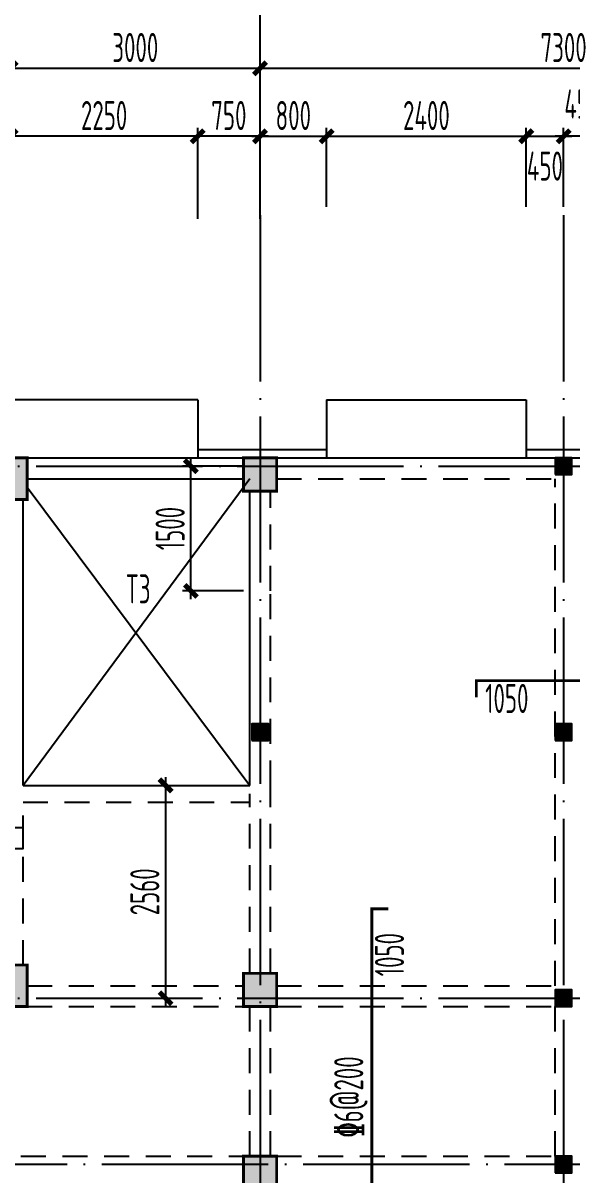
# Model space of a CAD drawing. Extents: x -472319 to -112444, y -516749 to -5704.
# Drawn here: x -270644 to -264044, y -305157 to -291302 of the extents above; entities that cross this region are included whole.
import ezdxf

# ---------------------------------------------------------------- set-up
doc = ezdxf.new("R2010")
doc.units = 0
doc.header["$LTSCALE"] = 100
doc.header["$MEASUREMENT"] = 0
for name, pattern in [('3', [5, 3, -2]), ('CENTER', [2, 1.25, -0.25, 0.25, -0.25]), ('DOTE', [2.42, 2, -0.2, 0.02, -0.2])]:
    doc.linetypes.add(name, pattern=pattern)
for name, color, linetype in [('1301', 24, 'Continuous'), ('1305', 1, 'Continuous'), ('1306', 94, 'Continuous'), ('1307', 7, 'Continuous'), ('AXIS', 3, 'Continuous'), ('COLUMN', 9, 'Continuous'), ('DOTE', 1, 'CENTER'), ('S_BEAM', 4, 'Continuous'), ('S_BEAMDASH', 134, '3'), ('S_CL', 2, 'Continuous'), ('坡道', 7, 'Continuous'), ('零厚板', 7, 'Continuous')]:
    doc.layers.add(name, color=color, linetype=linetype)
doc.styles.add('HZ', font='tssdeng.shx', dxfattribs={"width": 0.6, "height": 350, "bigfont": 'a.shx'})
doc.styles.get("Standard").update_dxf_attribs({"font": 'tssdeng.shx', "width": 0.6, "bigfont": 'a.shx'})
doc.dimstyles.new('DIMN', dxfattribs={"dimtxt": 350, "dimasz": 150, "dimexe": 100, "dimexo": 100, "dimgap": 75, "dimtad": 1, "dimdec": 0, "dimzin": 0, "dimdsep": 46, "dimtxsty": 'HZ', "dimblk": 'ARCHTICK', "dimcen": 0.09, "dimdle": 100, "dimclrd": 3, "dimclre": 3, "dimclrt": 7, "dimazin": 2, "dimtfac": 1, "dimtdec": 0, "dimtmove": 2, "dimatfit": 3, "dimldrblk": 'ARCHTICK', "dimfxl": 1, "dimtolj": 1, "dimtzin": 0, "dimarcsym": 0})

# ---------------------------------------------------------------- blocks, each defined once
blk = doc.blocks.new('_ArchTick')
at = {"color": 0, "linetype": 'ByBlock', "const_width": 0.4}
blk.add_lwpolyline([(-0.5, -0.5), (0.5, 0.5)], dxfattribs=at)
blk = doc.blocks.new('*D1172')
at = {"layer": 'AXIS', "color": 3, "lineweight": -2, "transparency": 16777216}
for p, q in [((-270794, -293513), (-270794, -291746)), ((-267794, -293513), (-267794, -291746)), ((-270894, -291846), (-267694, -291846))]:
    blk.add_line(p, q, dxfattribs=at)
at = {"layer": 'Defpoints', "color": 0, "transparency": 16777216}
for p in [(-267794, -291846), (-270794, -293613), (-267794, -293613)]:
    blk.add_point(p, dxfattribs=at)
at = {"layer": 'AXIS', "color": 3, "lineweight": -2, "transparency": 16777216, "xscale": 150, "yscale": 150, "zscale": 150, "rotation": 180}
blk.add_blockref('_ArchTick', (-270794, -291846), dxfattribs=at)
at = {"layer": 'AXIS', "color": 3, "lineweight": -2, "transparency": 16777216, "xscale": 150, "yscale": 150, "zscale": 150}
blk.add_blockref('_ArchTick', (-267794, -291846), dxfattribs=at)
at = {"layer": 'AXIS', "color": 7, "transparency": 16777216, "insert": (-269294, -291596), "char_height": 350, "attachment_point": 5, "style": 'HZ'}
blk.add_mtext('\\A1;3000', dxfattribs=at)
blk = doc.blocks.new('*D1173')
at = {"layer": 'AXIS', "color": 3, "lineweight": -2, "transparency": 16777216}
for p, q in [((-267794, -293513), (-267794, -291746)), ((-260494, -293513), (-260494, -291746)), ((-267894, -291846), (-260394, -291846))]:
    blk.add_line(p, q, dxfattribs=at)
at = {"layer": 'Defpoints', "color": 0, "transparency": 16777216}
for p in [(-260494, -291846), (-267794, -293613), (-260494, -293613)]:
    blk.add_point(p, dxfattribs=at)
at = {"layer": 'AXIS', "color": 3, "lineweight": -2, "transparency": 16777216, "xscale": 150, "yscale": 150, "zscale": 150, "rotation": 180}
blk.add_blockref('_ArchTick', (-267794, -291846), dxfattribs=at)
at = {"layer": 'AXIS', "color": 3, "lineweight": -2, "transparency": 16777216, "xscale": 150, "yscale": 150, "zscale": 150}
blk.add_blockref('_ArchTick', (-260494, -291846), dxfattribs=at)
at = {"layer": 'AXIS', "color": 7, "transparency": 16777216, "insert": (-264144, -291596), "char_height": 350, "attachment_point": 5, "style": 'HZ'}
blk.add_mtext('\\A1;7300', dxfattribs=at)
blk = doc.blocks.new('*D1177')
at = {"layer": 'AXIS', "color": 3, "lineweight": -2, "transparency": 16777216}
for p, q in [((-302694, -293513), (-302694, -290946)), ((-242894, -293513), (-242894, -290946)), ((-302794, -291046), (-242794, -291046))]:
    blk.add_line(p, q, dxfattribs=at)
at = {"layer": 'Defpoints', "color": 0, "transparency": 16777216}
for p in [(-242894, -291046), (-302694, -293613), (-242894, -293613)]:
    blk.add_point(p, dxfattribs=at)
at = {"layer": 'AXIS', "color": 3, "lineweight": -2, "transparency": 16777216, "xscale": 150, "yscale": 150, "zscale": 150, "rotation": 180}
blk.add_blockref('_ArchTick', (-302694, -291046), dxfattribs=at)
at = {"layer": 'AXIS', "color": 3, "lineweight": -2, "transparency": 16777216, "xscale": 150, "yscale": 150, "zscale": 150}
blk.add_blockref('_ArchTick', (-242894, -291046), dxfattribs=at)
at = {"layer": 'AXIS', "color": 7, "transparency": 16777216, "insert": (-272794, -290796), "char_height": 350, "attachment_point": 5, "style": 'HZ'}
blk.add_mtext('\\A1;59800', dxfattribs=at)
blk = doc.blocks.new('*D1234')
at = {"layer": '1301', "color": 3, "lineweight": -2, "transparency": 16777216}
for p, q in [((-270794, -293513), (-270794, -292564)), ((-268544, -293558), (-268544, -292564)), ((-268444, -292664), (-270894, -292664))]:
    blk.add_line(p, q, dxfattribs=at)
at = {"layer": 'Defpoints', "color": 0, "transparency": 16777216}
for p in [(-270794, -292664), (-270794, -293613), (-268544, -293658)]:
    blk.add_point(p, dxfattribs=at)
at = {"layer": '1301', "color": 3, "lineweight": -2, "transparency": 16777216, "xscale": 150, "yscale": 150, "zscale": 150, "rotation": 180}
blk.add_blockref('_ArchTick', (-270794, -292664), dxfattribs=at)
at = {"layer": '1301', "color": 3, "lineweight": -2, "transparency": 16777216, "xscale": 150, "yscale": 150, "zscale": 150}
blk.add_blockref('_ArchTick', (-268544, -292664), dxfattribs=at)
at = {"layer": '1301', "color": 7, "transparency": 16777216, "insert": (-269669, -292414), "char_height": 350, "attachment_point": 5, "style": 'HZ'}
blk.add_mtext('\\A1;2250', dxfattribs=at)
blk = doc.blocks.new('*D1201')
at = {"layer": '1301', "color": 3, "lineweight": -2, "transparency": 16777216}
for p, q in [((-264144, -293513), (-264144, -292564)), ((-263694, -293513), (-263694, -292564)), ((-263594, -292664), (-264244, -292664))]:
    blk.add_line(p, q, dxfattribs=at)
at = {"layer": 'Defpoints', "color": 0, "transparency": 16777216}
for p in [(-264144, -292664), (-264144, -293613), (-263694, -293613)]:
    blk.add_point(p, dxfattribs=at)
at = {"layer": '1301', "color": 3, "lineweight": -2, "transparency": 16777216, "xscale": 150, "yscale": 150, "zscale": 150, "rotation": 180}
blk.add_blockref('_ArchTick', (-264144, -292664), dxfattribs=at)
at = {"layer": '1301', "color": 3, "lineweight": -2, "transparency": 16777216, "xscale": 150, "yscale": 150, "zscale": 150}
blk.add_blockref('_ArchTick', (-263694, -292664), dxfattribs=at)
at = {"layer": '1301', "color": 7, "transparency": 16777216, "insert": (-263919, -292276), "char_height": 350, "attachment_point": 5, "style": 'HZ'}
blk.add_mtext('\\A1;450', dxfattribs=at)
blk = doc.blocks.new('*D1202')
at = {"layer": '1301', "color": 3, "lineweight": -2, "transparency": 16777216}
for p, q in [((-266994, -293513), (-266994, -292564)), ((-264594, -293513), (-264594, -292564)), ((-267094, -292664), (-264494, -292664))]:
    blk.add_line(p, q, dxfattribs=at)
at = {"layer": 'Defpoints', "color": 0, "transparency": 16777216}
for p in [(-264594, -292664), (-266994, -293613), (-264594, -293613)]:
    blk.add_point(p, dxfattribs=at)
at = {"layer": '1301', "color": 3, "lineweight": -2, "transparency": 16777216, "xscale": 150, "yscale": 150, "zscale": 150, "rotation": 180}
blk.add_blockref('_ArchTick', (-266994, -292664), dxfattribs=at)
at = {"layer": '1301', "color": 3, "lineweight": -2, "transparency": 16777216, "xscale": 150, "yscale": 150, "zscale": 150}
blk.add_blockref('_ArchTick', (-264594, -292664), dxfattribs=at)
at = {"layer": '1301', "color": 7, "transparency": 16777216, "insert": (-265794, -292414), "char_height": 350, "attachment_point": 5, "style": 'HZ'}
blk.add_mtext('\\A1;2400', dxfattribs=at)
blk = doc.blocks.new('*D1203')
at = {"layer": '1301', "color": 3, "lineweight": -2, "transparency": 16777216}
for p, q in [((-267794, -293513), (-267794, -292564)), ((-266994, -293513), (-266994, -292564)), ((-267894, -292664), (-266894, -292664))]:
    blk.add_line(p, q, dxfattribs=at)
at = {"layer": 'Defpoints', "color": 0, "transparency": 16777216}
for p in [(-266994, -292664), (-267794, -293613), (-266994, -293613)]:
    blk.add_point(p, dxfattribs=at)
at = {"layer": '1301', "color": 3, "lineweight": -2, "transparency": 16777216, "xscale": 150, "yscale": 150, "zscale": 150, "rotation": 180}
blk.add_blockref('_ArchTick', (-267794, -292664), dxfattribs=at)
at = {"layer": '1301', "color": 3, "lineweight": -2, "transparency": 16777216, "xscale": 150, "yscale": 150, "zscale": 150}
blk.add_blockref('_ArchTick', (-266994, -292664), dxfattribs=at)
at = {"layer": '1301', "color": 7, "transparency": 16777216, "insert": (-267394, -292414), "char_height": 350, "attachment_point": 5, "style": 'HZ'}
blk.add_mtext('\\A1;800', dxfattribs=at)
blk = doc.blocks.new('*D1204')
at = {"layer": '1301', "color": 3, "lineweight": -2, "transparency": 16777216}
for p, q in [((-264594, -293513), (-264594, -292564)), ((-264144, -293513), (-264144, -292564)), ((-264694, -292664), (-264044, -292664))]:
    blk.add_line(p, q, dxfattribs=at)
at = {"layer": 'Defpoints', "color": 0, "transparency": 16777216}
for p in [(-264144, -292664), (-264594, -293613), (-264144, -293613)]:
    blk.add_point(p, dxfattribs=at)
at = {"layer": '1301', "color": 3, "lineweight": -2, "transparency": 16777216, "xscale": 150, "yscale": 150, "zscale": 150, "rotation": 180}
blk.add_blockref('_ArchTick', (-264594, -292664), dxfattribs=at)
at = {"layer": '1301', "color": 3, "lineweight": -2, "transparency": 16777216, "xscale": 150, "yscale": 150, "zscale": 150}
blk.add_blockref('_ArchTick', (-264144, -292664), dxfattribs=at)
at = {"layer": '1301', "color": 7, "transparency": 16777216, "insert": (-264369, -293022), "char_height": 350, "attachment_point": 5, "style": 'HZ'}
blk.add_mtext('\\A1;450', dxfattribs=at)
blk = doc.blocks.new('*D1235')
at = {"layer": '1301', "color": 3, "lineweight": -2, "transparency": 16777216}
for p, q in [((-268544, -293658), (-268544, -292564)), ((-267794, -293658), (-267794, -292564)), ((-267694, -292664), (-268644, -292664))]:
    blk.add_line(p, q, dxfattribs=at)
at = {"layer": 'Defpoints', "color": 0, "transparency": 16777216}
for p in [(-268544, -292664), (-268544, -293758), (-267794, -293758)]:
    blk.add_point(p, dxfattribs=at)
at = {"layer": '1301', "color": 3, "lineweight": -2, "transparency": 16777216, "xscale": 150, "yscale": 150, "zscale": 150, "rotation": 180}
blk.add_blockref('_ArchTick', (-268544, -292664), dxfattribs=at)
at = {"layer": '1301', "color": 3, "lineweight": -2, "transparency": 16777216, "xscale": 150, "yscale": 150, "zscale": 150}
blk.add_blockref('_ArchTick', (-267794, -292664), dxfattribs=at)
at = {"layer": '1301', "color": 7, "transparency": 16777216, "insert": (-268169, -292414), "char_height": 350, "attachment_point": 5, "style": 'HZ'}
blk.add_mtext('\\A1;750', dxfattribs=at)
blk = doc.blocks.new('*D1162')
at = {"layer": 'COLUMN', "color": 3, "lineweight": -2, "transparency": 16777216}
for p, q in [((-268930, -300372), (-268930, -303132)), ((-269300, -300472), (-268830, -300472)), ((-269300, -303032), (-268830, -303032))]:
    blk.add_line(p, q, dxfattribs=at)
at = {"layer": 'Defpoints', "color": 0, "transparency": 16777216}
for p in [(-269400, -300472), (-269400, -303032), (-268930, -303032)]:
    blk.add_point(p, dxfattribs=at)
at = {"layer": 'COLUMN', "color": 3, "lineweight": -2, "transparency": 16777216, "xscale": 150, "yscale": 150, "zscale": 150}
for p, rotation in [((-268930, -300472), 90), ((-268930, -303032), 270)]:
    blk.add_blockref('_ArchTick', p, dxfattribs=dict(at, rotation=rotation))
at = {"layer": 'COLUMN', "color": 7, "transparency": 16777216, "insert": (-269180, -301752), "char_height": 350, "attachment_point": 5, "rotation": 90, "style": 'HZ'}
blk.add_mtext('\\A1;2560', dxfattribs=at)
blk = doc.blocks.new('*D1232')
at = {"layer": 'COLUMN', "color": 3, "lineweight": -2, "transparency": 16777216}
for p, q in [((-267994, -296632), (-268725, -296632)), ((-268625, -298232), (-268625, -296532)), ((-267994, -298132), (-268725, -298132))]:
    blk.add_line(p, q, dxfattribs=at)
at = {"layer": 'Defpoints', "color": 0, "transparency": 16777216}
for p in [(-268625, -296632), (-267894, -296632), (-267894, -298132)]:
    blk.add_point(p, dxfattribs=at)
at = {"layer": 'COLUMN', "color": 3, "lineweight": -2, "transparency": 16777216, "xscale": 150, "yscale": 150, "zscale": 150}
for p, rotation in [((-268625, -296632), 90), ((-268625, -298132), 270)]:
    blk.add_blockref('_ArchTick', p, dxfattribs=dict(at, rotation=rotation))
at = {"layer": 'COLUMN', "color": 7, "transparency": 16777216, "insert": (-268875, -297382), "char_height": 350, "attachment_point": 5, "rotation": 90, "style": 'HZ'}
blk.add_mtext('\\A1;1500', dxfattribs=at)

msp = doc.modelspace()

# ---------------------------------------------------------------- hatches: boundary and pattern name
at = {"layer": 'COLUMN'}
h = msp.add_hatch(dxfattribs=at)
h.set_pattern_fill('ANSI31', color=0)
h.set_pattern_definition([(45, (-315281.33058, -110994.39045), (-0.08838834765, 0.08838834765), [])])
h.paths.add_polyline_path([(-264243.831, -296732.39), (-264043.831, -296732.39), (-264043.831, -296532.39), (-264243.831, -296532.39)])
h = msp.add_hatch(dxfattribs=at)
h.set_pattern_fill('ANSI31', color=0)
h.set_pattern_definition([(45, (-318931.33058, -114194.39191), (-0.08838834765, 0.08838834765), [])])
h.paths.add_polyline_path([(-267893.831, -299932.392), (-267693.831, -299932.392), (-267693.831, -299732.392), (-267893.831, -299732.392)])
h = msp.add_hatch(dxfattribs=at)
h.set_pattern_fill('ANSI31', color=0)
h.set_pattern_definition([(45, (-315281.33058, -114194.39191), (-0.08838834765, 0.08838834765), [])])
h.paths.add_polyline_path([(-264243.831, -299932.392), (-264043.831, -299932.392), (-264043.831, -299732.392), (-264243.831, -299732.392)])
h = msp.add_hatch(dxfattribs=at)
h.set_pattern_fill('ANSI31', color=0)
h.set_pattern_definition([(45, (-315281.32863, -117394.39142), (-0.08838834765, 0.08838834765), [])])
h.paths.add_polyline_path([(-264243.829, -303132.391), (-264043.829, -303132.391), (-264043.829, -302932.391), (-264243.829, -302932.391)])
h = msp.add_hatch(dxfattribs=at)
h.set_pattern_fill('ANSI31', color=0)
h.set_pattern_definition([(45, (-315281.33058, -119394.39142), (-0.08838834765, 0.08838834765), [])])
h.paths.add_polyline_path([(-264243.831, -305132.391), (-264043.831, -305132.391), (-264043.831, -304932.391), (-264243.831, -304932.391)])
at = {"layer": 'S_CL'}
h = msp.add_hatch(dxfattribs=at)
h.set_pattern_fill('ANSI31', color=256)
h.set_pattern_definition([(45, (114544.49969, 334608), (-0.088388347648, 0.088388347648), [])])
h.paths.add_polyline_path([(-299493.831, -297032.39), (-299493.831, -296532.39), (-299893.831, -296532.39), (-299893.831, -297032.39)])
h.paths.add_polyline_path([(-299493.831, -303132.391), (-299493.831, -302732.391), (-299893.831, -302732.391), (-299893.831, -303132.391)])
h.paths.add_polyline_path([(-299493.831, -305332.391), (-299493.831, -304932.391), (-299893.831, -304932.391), (-299893.831, -305332.391)])
h.paths.add_polyline_path([(-299493.831, -311532.391), (-299493.831, -311032.391), (-299893.831, -311032.391), (-299893.831, -311532.391)])
h.paths.add_polyline_path([(-302393.831, -297032.39), (-302393.831, -296532.39), (-302793.831, -296532.39), (-302793.831, -297032.39)])
h.paths.add_polyline_path([(-302393.831, -303132.391), (-302393.831, -302732.391), (-302793.831, -302732.391), (-302793.831, -303132.391)])
h.paths.add_polyline_path([(-302393.831, -305332.391), (-302393.831, -304932.391), (-302793.831, -304932.391), (-302793.831, -305332.391)])
h.paths.add_polyline_path([(-302393.831, -311532.391), (-302393.831, -311032.391), (-302793.831, -311032.391), (-302793.831, -311532.391)])
h.paths.add_polyline_path([(-242793.829, -311532.391), (-242793.829, -311032.391), (-243193.829, -311032.391), (-243193.829, -311532.391)])
h.paths.add_polyline_path([(-245693.829, -311532.391), (-245693.829, -311032.391), (-246093.829, -311032.391), (-246093.829, -311532.391)])
h.paths.add_polyline_path([(-252993.829, -311532.391), (-252993.829, -311132.391), (-253393.829, -311132.391), (-253393.829, -311532.391)])
h.paths.add_polyline_path([(-260293.829, -311532.391), (-260293.829, -311132.391), (-260693.829, -311132.391), (-260693.829, -311532.391)])
h.paths.add_polyline_path([(-267593.829, -311532.391), (-267593.829, -311032.391), (-267993.829, -311032.391), (-267993.829, -311532.391)])
h.paths.add_polyline_path([(-277593.831, -311532.391), (-277593.831, -311032.391), (-277993.831, -311032.391), (-277993.831, -311532.391)])
h.paths.add_polyline_path([(-284893.831, -311532.391), (-284893.831, -311132.391), (-285293.831, -311132.391), (-285293.831, -311532.391)])
h.paths.add_polyline_path([(-292193.831, -311532.391), (-292193.831, -311132.391), (-292593.831, -311132.391), (-292593.831, -311532.391)])
h.paths.add_polyline_path([(-242793.829, -297032.39), (-242793.829, -296532.39), (-243193.829, -296532.39), (-243193.829, -297032.39)])
h.paths.add_polyline_path([(-242793.829, -303132.391), (-242793.829, -302732.391), (-243193.829, -302732.391), (-243193.829, -303132.391)])
h.paths.add_polyline_path([(-242793.829, -305332.391), (-242793.829, -304932.391), (-243193.829, -304932.391), (-243193.829, -305332.391)])
h.paths.add_polyline_path([(-245693.829, -297032.39), (-245693.829, -296532.39), (-246093.829, -296532.39), (-246093.829, -297032.39)])
h.paths.add_polyline_path([(-245693.829, -303132.391), (-245693.829, -302732.391), (-246093.829, -302732.391), (-246093.829, -303132.391)])
h.paths.add_polyline_path([(-245693.829, -305332.391), (-245693.829, -304932.391), (-246093.829, -304932.391), (-246093.829, -305332.391)])
h.paths.add_polyline_path([(-252993.829, -296932.39), (-252993.829, -296532.39), (-253393.829, -296532.39), (-253393.829, -296932.39)])
h.paths.add_polyline_path([(-260293.829, -296932.39), (-260293.829, -296532.39), (-260693.829, -296532.39), (-260693.829, -296932.39)])
h.paths.add_polyline_path([(-267593.829, -296932.39), (-267593.829, -296532.39), (-267993.829, -296532.39), (-267993.829, -296932.39)])
h.paths.add_polyline_path([(-270593.829, -297032.39), (-270593.829, -296532.39), (-270993.829, -296532.39), (-270993.829, -297032.39)])
h.paths.add_polyline_path([(-277593.831, -297032.39), (-277593.831, -296532.39), (-277993.831, -296532.39), (-277993.831, -297032.39)])
h.paths.add_polyline_path([(-284893.831, -296932.39), (-284893.831, -296532.39), (-285293.831, -296532.39), (-285293.831, -296932.39)])
h.paths.add_polyline_path([(-292193.831, -296932.39), (-292193.831, -296532.39), (-292593.831, -296532.39), (-292593.831, -296932.39)])
h.paths.add_polyline_path([(-260293.829, -303132.391), (-260293.829, -302732.391), (-260693.829, -302732.391), (-260693.829, -303132.391)])
h.paths.add_polyline_path([(-260293.829, -305332.391), (-260293.829, -304932.391), (-260693.829, -304932.391), (-260693.829, -305332.391)])
h.paths.add_polyline_path([(-267593.829, -303132.391), (-267593.829, -302732.391), (-267993.829, -302732.391), (-267993.829, -303132.391)])
h.paths.add_polyline_path([(-267593.829, -305332.391), (-267593.829, -304932.391), (-267993.829, -304932.391), (-267993.829, -305332.391)])
h.paths.add_polyline_path([(-270593.829, -303132.391), (-270593.829, -302632.391), (-270993.829, -302632.391), (-270993.829, -303132.391)])
h.paths.add_polyline_path([(-277593.831, -303132.391), (-277593.831, -302632.391), (-277993.831, -302632.391), (-277993.831, -303132.391)])
h.paths.add_polyline_path([(-277593.831, -305332.391), (-277593.831, -304932.391), (-277993.831, -304932.391), (-277993.831, -305332.391)])
h.paths.add_polyline_path([(-284893.831, -303132.391), (-284893.831, -302732.391), (-285293.831, -302732.391), (-285293.831, -303132.391)])
h.paths.add_polyline_path([(-284893.831, -305332.391), (-284893.831, -304932.391), (-285293.831, -304932.391), (-285293.831, -305332.391)])

# ---------------------------------------------------------------- linework, layer by layer
for p, q in [((-268543.829, -295832.391), (-276493.829, -295832.391)), ((-268543.829, -295832.391), (-268543.829, -296532.391)), ((-266993.829, -295832.391), (-264593.829, -295832.391)), ((-266993.829, -295832.391), (-266993.829, -296532.391))]:
    msp.add_line(p, q)
for points in [[(-268543.829, -296432.39), (-266993.829, -296432.39)], [(-264593.829, -296432.39), (-263693.829, -296432.39)]]:
    msp.add_lwpolyline(points)
at = {"layer": '1305', "const_width": 35}
for points in [[(-265193.829, -299412.39), (-265193.829, -299212.39), (-263093.829, -299212.39), (-263093.829, -299412.39)], [(-266251.333, -306107.391), (-266451.333, -306107.391), (-266451.333, -301957.391), (-266251.333, -301957.391)]]:
    msp.add_lwpolyline(points, dxfattribs=at)
at = {"layer": 'AXIS'}
msp.add_line((-267793.829, -293612.742), (-267793.829, -290681.947), dxfattribs=at)
at = {"layer": 'COLUMN', "color": 0}
for points in [[(-264243.831, -296732.39), (-264043.831, -296732.39), (-264043.831, -296532.39), (-264243.831, -296532.39)], [(-267893.831, -299932.392), (-267693.831, -299932.392), (-267693.831, -299732.392), (-267893.831, -299732.392)], [(-264243.831, -299932.392), (-264043.831, -299932.392), (-264043.831, -299732.392), (-264243.831, -299732.392)], [(-270893.829, -301232.391), (-270643.827, -301232.391), (-270643.827, -300982.391), (-270893.829, -300982.391)], [(-264243.829, -303132.391), (-264043.829, -303132.391), (-264043.829, -302932.391), (-264243.829, -302932.391)], [(-264243.831, -305132.391), (-264043.831, -305132.391), (-264043.831, -304932.391), (-264243.831, -304932.391)]]:
    msp.add_lwpolyline(points, close=True, dxfattribs=at)
at = {"layer": 'DOTE', "linetype": 'DOTE', "ltscale": 10}
for p, q in [((-267793.829, -293612.742), (-267793.829, -315762.782)), ((-264143.829, -293612.742), (-264143.829, -315762.782)), ((-304367.647, -296632.39), (-241075.018, -296632.39)), ((-304367.647, -303032.39), (-241075.018, -303032.39)), ((-241075.018, -305032.39), (-304367.647, -305032.39))]:
    msp.add_line(p, q, dxfattribs=at)
at = {"layer": 'S_BEAM'}
for p, q in [((-270593.829, -296532.39), (-267993.829, -296532.39)), ((-267593.829, -296532.39), (-264143.829, -296532.39)), ((-264143.829, -296532.39), (-260693.829, -296532.39)), ((-270593.829, -296782.39), (-267993.829, -296782.39)), ((-270643.829, -300472.391), (-270643.829, -297032.39)), ((-267918.829, -298032.39), (-267918.829, -296932.39)), ((-267918.829, -300472.391), (-267918.829, -298032.39)), ((-270643.829, -300472.391), (-267918.829, -300472.391))]:
    msp.add_line(p, q, dxfattribs=at)
at = {"layer": 'S_BEAMDASH'}
for p, q in [((-267593.829, -296782.39), (-264243.829, -296782.39)), ((-264243.829, -302882.391), (-264243.829, -296782.39)), ((-267668.829, -298132.39), (-267668.829, -296932.39)), ((-267668.829, -300472.391), (-267668.829, -298132.39)), ((-267668.829, -302732.391), (-267668.829, -300472.391)), ((-267918.829, -302732.391), (-267918.829, -300572.391)), ((-270643.829, -302632.391), (-270643.829, -300672.391)), ((-270643.829, -300672.391), (-267918.829, -300672.391)), ((-270593.829, -302882.391), (-267993.829, -302882.391)), ((-267593.829, -302882.391), (-264243.829, -302882.391)), ((-270593.829, -303132.391), (-267993.829, -303132.391)), ((-267918.829, -304932.391), (-267918.829, -303132.391)), ((-267668.829, -304932.391), (-267668.829, -303132.391)), ((-267593.829, -303132.391), (-264243.829, -303132.391)), ((-264243.829, -304932.391), (-264243.829, -303132.391)), ((-270668.829, -304932.391), (-267993.829, -304932.391)), ((-267593.829, -304932.391), (-264243.829, -304932.391))]:
    msp.add_line(p, q, dxfattribs=at)
at = {"layer": 'S_CL', "const_width": 35}
for points in [[(-270593.829, -297032.39), (-270593.829, -296532.39), (-270993.829, -296532.39), (-270993.829, -297032.39)], [(-267593.829, -296932.39), (-267593.829, -296532.39), (-267993.829, -296532.39), (-267993.829, -296932.39)], [(-270593.829, -303132.391), (-270593.829, -302632.391), (-270993.829, -302632.391), (-270993.829, -303132.391)], [(-267593.829, -303132.391), (-267593.829, -302732.391), (-267993.829, -302732.391), (-267993.829, -303132.391)], [(-267593.829, -305332.391), (-267593.829, -304932.391), (-267993.829, -304932.391), (-267993.829, -305332.391)]]:
    msp.add_lwpolyline(points, close=True, dxfattribs=at)
at = {"layer": '坡道'}
msp.add_line((-264593.829, -295832.391), (-264593.829, -296532.391), dxfattribs=at)
at = {"layer": '零厚板'}
for p, q in [((-267918.829, -296782.39), (-270642.946, -300472.391)), ((-270593.829, -296883.027), (-267918.829, -300472.391))]:
    msp.add_line(p, q, dxfattribs=at)

# ---------------------------------------------------------------- texts
at = {"layer": '1306', "width": 0.6}
msp.add_text('1050', height=350, dxfattribs=at).set_placement((-265087.329, -299600.791))
msp.add_text('1050', height=350, rotation=90, dxfattribs=at).set_placement((-266062.934, -302767.391))
at = {"layer": '1307', "width": 0.6}
msp.add_text('T3', height=350, dxfattribs=at).set_placement((-269409.706, -298282.329))
msp.add_text('\x846@200', height=350, rotation=90, dxfattribs=at).set_placement((-266552.934, -304704.891))

# ---------------------------------------------------------------- dimensions: what is measured, and where the dimension line sits
at = {"layer": '1301', "color": 7}
for base, p1, p2, picture, middle in [((-264143.829, -292664), (-263693.829, -293612.742), (-264143.829, -293612.742), '*D1201', (-263918.829, -292276.5)), ((-270793.829, -292664), (-268543.829, -293658.5), (-270793.829, -293612.742), '*D1234', (-269668.829, -292414)), ((-268543.829, -292664), (-267793.829, -293758.5), (-268543.829, -293758.5), '*D1235', (-268168.829, -292414))]:
    dim = msp.add_linear_dim(base=base, p1=p1, p2=p2, dimstyle='DIMN', override={"dimfxl": 100}, dxfattribs=at)
    dim.commit()
    dim.dimension.update_dxf_attribs({"geometry": picture, "text_midpoint": middle})
for base, p1, p2, picture, middle in [((-266993.829, -292664), (-267793.829, -293612.742), (-266993.829, -293612.742), '*D1203', (-267393.829, -292414)), ((-264593.829, -292664), (-266993.829, -293612.742), (-264593.829, -293612.742), '*D1202', (-265793.829, -292414))]:
    dim = msp.add_linear_dim(base=base, p1=p1, p2=p2, angle=180, dimstyle='DIMN', override={"dimfxl": 100}, dxfattribs=at)
    dim.commit()
    dim.dimension.update_dxf_attribs({"geometry": picture, "text_midpoint": middle})
dim = msp.add_linear_dim(base=(-264143.829, -292664), p1=(-264593.829, -293612.742), p2=(-264143.829, -293612.742), angle=180, dimstyle='DIMN', override={"dimfxl": 100}, dxfattribs=at)
dim.commit()
dim.dimension.update_dxf_attribs({"geometry": '*D1204', "text_midpoint": (-264368.829, -293022), "dimtype": 160})
at = {"layer": 'AXIS'}
for p1, p2, distance, picture, middle in [((-302693.829, -293612.742), (-242893.829, -293612.742), 2566.5, '*D1177', (-272793.829, -290796.242)), ((-270793.829, -293612.742), (-267793.829, -293612.742), 1766.5, '*D1172', (-269293.829, -291596.242)), ((-267793.829, -293612.742), (-260493.829, -293612.742), 1766.5, '*D1173', (-264143.829, -291596.242))]:
    dim = msp.add_aligned_dim(p1=p1, p2=p2, distance=distance, dimstyle='DIMN', dxfattribs=at)
    dim.commit()
    dim.dimension.update_dxf_attribs({"geometry": picture, "text_midpoint": middle})
at = {"layer": 'COLUMN', "color": 7}
for base, p1, p2, picture, middle in [((-268625, -296632.39), (-267893.831, -298132.39), (-267893.831, -296632.39), '*D1232', (-268875, -297382.39)), ((-268929.5, -303032.39), (-269399.5, -300472.391), (-269399.5, -303032.39), '*D1162', (-269179.5, -301752.391))]:
    dim = msp.add_linear_dim(base=base, p1=p1, p2=p2, angle=90, dimstyle='DIMN', override={"dimfxl": 100}, dxfattribs=at)
    dim.commit()
    dim.dimension.update_dxf_attribs({"geometry": picture, "text_midpoint": middle})

doc.saveas('drawing.dxf')
